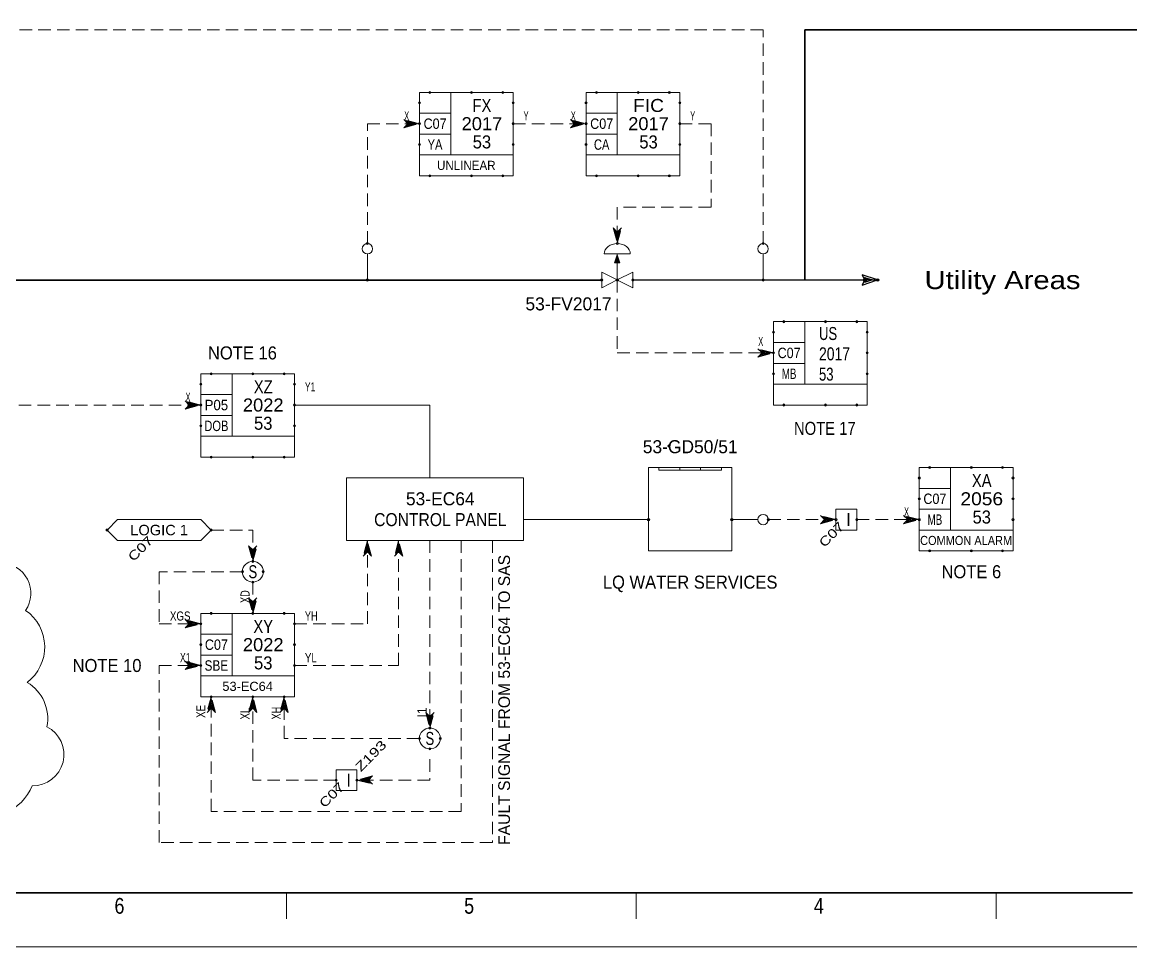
# Model space of a CAD drawing. Header units: millimetres. Extents: x 0 to 841, y 0 to 594.
# Drawn here: x 435.7 to 648.6, y 0 to 177.5 of the extents above; entities that cross this region are included whole.
import ezdxf
from ezdxf.enums import TextEntityAlignment as Align

# ---------------------------------------------------------------- set-up
doc = ezdxf.new("R2010")
doc.units = ezdxf.units.MM
doc.header["$LTSCALE"] = 0.8
doc.header["$PDMODE"] = 32
doc.header["$PDSIZE"] = 0.4
doc.linetypes.add('MEDIUM_DASHED', pattern=[4.5, 3, -1.5])
for name, color, linetype, lineweight in [('1', 7, 'Continuous', 13), ('12', 7, 'Continuous', 13), ('15', 7, 'Continuous', 13), ('18', 7, 'Continuous', 13), ('30', 7, 'Continuous', 25), ('40', 7, 'Continuous', 35), ('46', 7, 'MEDIUM_DASHED', 13), ('47', 7, 'Continuous', 13), ('48', 7, 'Continuous', 13), ('50', 7, 'Continuous', 13), ('51', 7, 'Continuous', 13), ('9', 7, 'Continuous', 13)]:
    doc.layers.add(name, color=color, linetype=linetype, lineweight=lineweight)
doc.layers.add('16', color=7, linetype='Continuous')
doc.layers.add('45', color=7, linetype='Continuous')

msp = doc.modelspace()

# ---------------------------------------------------------------- linework, layer by layer
at = {"layer": '1', "lineweight": 35}
msp.add_line((648.9504, 10.3819), (10.3331, 10.3819), dxfattribs=at)
at = {"layer": '1'}
for p, q in [((486.4551, 10.3819), (486.4551, 5.348)), ((486.4551, 10.3819), (486.4551, 5.348)), ((553.6134, 10.3819), (553.6134, 5.348)), ((553.6134, 10.3819), (553.6134, 5.348)), ((622.7764, 10.3724), (622.7764, 5.348)), ((622.7764, 10.3724), (622.7764, 5.348))]:
    msp.add_line(p, q, dxfattribs=at)
at = {"layer": '1', "lineweight": 25}
msp.add_lwpolyline([(648.9504, 10.3819), (10.3331, 10.3819), (10.3331, 156.3638)], dxfattribs=at)
at = {"layer": '1', "linetype": 'MEDIUM_DASHED'}
msp.add_lwpolyline([(550, 128), (550, 114), (580, 114)], dxfattribs=at)
at = {"layer": '1'}
msp.add_point((559.8827, 96.1339), dxfattribs=at)
at = {"layer": '12'}
for p, q in [((532, 78), (532, 90)), ((498, 78), (532, 78))]:
    msp.add_line(p, q, dxfattribs=at)
msp.add_lwpolyline([(0, 594), (841, 594), (841, 0), (0, 0)], close=True, dxfattribs=at)
msp.add_lwpolyline([(532, 90), (498, 90), (498, 78)], dxfattribs=at)
at = {"layer": '15'}
msp.add_lwpolyline([(558, 92), (556, 92.0024), (556, 80), (556, 76), (572, 76), (572, 80), (572, 92.0024), (558, 92), (558, 91.5), (570, 91.5), (570, 92), (566, 92), (566, 91.5), (562, 91.5), (562, 92)], dxfattribs=at)
at = {"layer": '16'}
for p in [(556, 82), (572, 82)]:
    msp.add_point(p, dxfattribs=at)
at = {"layer": '18'}
for p, q in [((514, 104), (488, 104)), ((514, 90), (514, 104)), ((532, 82), (556, 82)), ((532, 82), (556, 82))]:
    msp.add_line(p, q, dxfattribs=at)
msp.add_lwpolyline([(514, 90), (514, 104), (488, 104)], dxfattribs=at)
at = {"layer": '30'}
for p, q in [((598.5, 128), (598, 128)), ((599, 128), (599.5, 128))]:
    msp.add_line(p, q, dxfattribs=at)
for points in [[(600, 128), (597, 129), (597.5, 128), (597, 127)], [(597.5, 128.5), (599, 128), (597.5, 127.5), (598, 128)]]:
    msp.add_lwpolyline(points, close=True, dxfattribs=at)
for p in [(597.5, 128), (600, 128)]:
    msp.add_point(p, dxfattribs=at)
at = {"layer": '40'}
for p, q in [((586, 176), (765.3386, 176)), ((586, 128), (586, 176)), ((547.0079, 127.9354), (332, 127.9354)), ((552.9134, 127.9354), (597.5, 128)), ((600, 128), (600, 127.9354))]:
    msp.add_line(p, q, dxfattribs=at)
at = {"layer": '46'}
msp.add_line((391.8472, 104), (470, 104), dxfattribs=at)
for points in [[(578, 135), (578, 176), (428, 176), (428, 202), (436, 202), (433, 202.8), (433.8, 202), (433, 201.2), (436, 202)], [(502, 135), (502, 158), (512, 158), (509, 158.8), (509.8, 158), (509, 157.2), (512, 158)], [(530, 158), (544, 158), (541, 158.8), (541.8, 158), (541, 157.2), (544, 158)], [(562, 158), (568, 158), (568, 142), (550, 142), (550, 135), (550.8, 138), (550, 137.2), (549.2, 138), (550, 135)], [(579, 82), (592, 82), (589, 82.8), (589.8, 82), (589, 81.2), (592, 82)], [(596, 82), (608, 82), (605, 82.8), (605.8, 82), (605, 81.2), (608, 82)], [(472, 80), (480, 80), (480, 74), (480.8, 77), (480, 76.2), (479.2, 77), (480, 74)], [(526, 78), (526, 20), (462, 20), (462, 54), (470, 54), (467, 54.8), (467.8, 54), (467, 53.2), (470, 54)], [(520, 78), (520, 26), (472, 26), (472, 48), (471.2, 45), (472, 45.8), (472.8, 45), (472, 48)], [(488, 62), (502, 62), (502, 78), (501.2, 75), (502, 75.8), (502.8, 75), (502, 78)], [(488, 54), (508, 54), (508, 78), (507.2, 75), (508, 75.8), (508.8, 75), (508, 78)], [(514, 78), (514, 42), (514.8, 45), (514, 44.2), (513.2, 45), (514, 42)], [(478, 72), (462, 72), (462, 62), (470, 62), (467, 62.8), (467.8, 62), (467, 61.2), (470, 62)], [(480, 70), (480, 64), (480.8, 67), (480, 66.2), (479.2, 67), (480, 64)], [(496, 32), (480, 32), (480, 48), (479.2, 45), (480, 45.8), (480.8, 45), (480, 48)], [(512, 40), (486, 40), (486, 48), (485.2, 45), (486, 45.8), (486.8, 45), (486, 48)], [(514, 36), (514, 32), (500, 32), (503, 31.2), (502.2, 32), (503, 32.8), (500, 32)]]:
    msp.add_lwpolyline(points, dxfattribs=at)
for points in [[(511.6, 158), (509.4, 158.6), (510, 158), (509.4, 157.4)], [(511.2, 158), (509.8, 158.4), (510.2, 158), (509.8, 157.6)], [(510.8, 158), (510.2, 158.2), (510.4, 158), (510.2, 157.8)], [(543.6, 158), (541.4, 158.6), (542, 158), (541.4, 157.4)], [(543.2, 158), (541.8, 158.4), (542.2, 158), (541.8, 157.6)], [(542.8, 158), (542.2, 158.2), (542.4, 158), (542.2, 157.8)], [(550, 135.4), (550.6, 137.6), (550, 137), (549.4, 137.6)], [(550, 135.8), (550.4, 137.2), (550, 136.8), (549.6, 137.2)], [(550, 136.2), (550.2, 136.8), (550, 136.6), (549.8, 136.8)], [(580, 114), (577, 114.8), (577.8, 114), (577, 113.2)], [(579.6, 114), (577.4, 114.6), (578, 114), (577.4, 113.4)], [(579.2, 114), (577.8, 114.4), (578.2, 114), (577.8, 113.6)], [(578.8, 114), (578.2, 114.2), (578.4, 114), (578.2, 113.8)], [(470, 104), (467, 104.8), (467.8, 104), (467, 103.2)], [(469.6, 104), (467.4, 104.6), (468, 104), (467.4, 103.4)], [(469.2, 104), (467.8, 104.4), (468.2, 104), (467.8, 103.6)], [(468.8, 104), (468.2, 104.2), (468.4, 104), (468.2, 103.8)], [(591.6, 82), (589.4, 82.6), (590, 82), (589.4, 81.4)], [(591.2, 82), (589.8, 82.4), (590.2, 82), (589.8, 81.6)], [(590.8, 82), (590.2, 82.2), (590.4, 82), (590.2, 81.8)], [(607.6, 82), (605.4, 82.6), (606, 82), (605.4, 81.4)], [(607.2, 82), (605.8, 82.4), (606.2, 82), (605.8, 81.6)], [(606.8, 82), (606.2, 82.2), (606.4, 82), (606.2, 81.8)], [(502, 77.6), (501.4, 75.4), (502, 76), (502.6, 75.4)], [(502, 77.2), (501.6, 75.8), (502, 76.2), (502.4, 75.8)], [(502, 76.8), (501.8, 76.2), (502, 76.4), (502.2, 76.2)], [(508, 77.6), (507.4, 75.4), (508, 76), (508.6, 75.4)], [(508, 77.2), (507.6, 75.8), (508, 76.2), (508.4, 75.8)], [(508, 76.8), (507.8, 76.2), (508, 76.4), (508.2, 76.2)], [(480, 74.4), (480.6, 76.6), (480, 76), (479.4, 76.6)], [(480, 74.8), (480.4, 76.2), (480, 75.8), (479.6, 76.2)], [(480, 75.2), (480.2, 75.8), (480, 75.6), (479.8, 75.8)], [(480, 64.4), (480.6, 66.6), (480, 66), (479.4, 66.6)], [(480, 64.8), (480.4, 66.2), (480, 65.8), (479.6, 66.2)], [(480, 65.2), (480.2, 65.8), (480, 65.6), (479.8, 65.8)], [(469.6, 62), (467.4, 62.6), (468, 62), (467.4, 61.4)], [(469.2, 62), (467.8, 62.4), (468.2, 62), (467.8, 61.6)], [(468.8, 62), (468.2, 62.2), (468.4, 62), (468.2, 61.8)], [(469.6, 54), (467.4, 54.6), (468, 54), (467.4, 53.4)], [(469.2, 54), (467.8, 54.4), (468.2, 54), (467.8, 53.6)], [(468.8, 54), (468.2, 54.2), (468.4, 54), (468.2, 53.8)], [(472, 47.6), (471.4, 45.4), (472, 46), (472.6, 45.4)], [(472, 47.2), (471.6, 45.8), (472, 46.2), (472.4, 45.8)], [(480, 47.6), (479.4, 45.4), (480, 46), (480.6, 45.4)], [(480, 47.2), (479.6, 45.8), (480, 46.2), (480.4, 45.8)], [(486, 47.6), (485.4, 45.4), (486, 46), (486.6, 45.4)], [(486, 47.2), (485.6, 45.8), (486, 46.2), (486.4, 45.8)], [(472, 46.8), (471.8, 46.2), (472, 46.4), (472.2, 46.2)], [(480, 46.8), (479.8, 46.2), (480, 46.4), (480.2, 46.2)], [(486, 46.8), (485.8, 46.2), (486, 46.4), (486.2, 46.2)], [(514, 42.4), (514.6, 44.6), (514, 44), (513.4, 44.6)], [(514, 42.8), (514.4, 44.2), (514, 43.8), (513.6, 44.2)], [(514, 43.2), (514.2, 43.8), (514, 43.6), (513.8, 43.8)], [(500.4, 32), (502.6, 31.4), (502, 32), (502.6, 32.6)], [(500.8, 32), (502.2, 31.6), (501.8, 32), (502.2, 32.4)], [(501.2, 32), (501.8, 31.8), (501.6, 32), (501.8, 32.2)]]:
    msp.add_lwpolyline(points, close=True, dxfattribs=at)
at = {"layer": '47'}
for p, q in [((502, 128), (502, 133)), ((547.5, 133), (552.5, 133)), ((550, 128), (550, 133)), ((578, 128), (578, 133)), ((572, 82), (577, 82))]:
    msp.add_line(p, q, dxfattribs=at)
msp.add_lwpolyline([(550, 128), (553, 129.5), (553, 126.5), (547, 129.5), (547, 126.5)], close=True, dxfattribs=at)
for centre in [(502, 134), (578, 134), (578, 82)]:
    msp.add_circle(centre, 1, dxfattribs=at)
msp.add_ellipse((550, 133), major_axis=(2.5, 0), ratio=0.8, start_param=6.28318531, end_param=9.42477796, dxfattribs=at)
for p in [(502, 135), (550, 135), (578, 135), (502, 128), (547, 128), (550, 128), (553, 128), (578, 128), (572, 82), (579, 82)]:
    msp.add_point(p, dxfattribs=at)
at = {"layer": '48'}
for p, q in [((518, 164), (518, 152)), ((550, 164), (550, 152)), ((512, 160), (518, 160)), ((544, 160), (550, 160)), ((512, 156), (518, 156)), ((544, 156), (550, 156)), ((586, 120), (586, 108)), ((580, 116), (586, 116)), ((580, 112), (586, 112)), ((476, 110), (476, 98)), ((470, 106), (476, 106)), ((470, 102), (476, 102)), ((614, 92), (614, 80)), ((608, 88), (614, 88)), ((608, 84), (614, 84)), ((476, 64), (476, 52)), ((470, 60), (476, 60)), ((470, 56), (476, 56))]:
    msp.add_line(p, q, dxfattribs=at)
for points in [[(512, 164), (530, 164), (530, 152), (512, 152)], [(544, 164), (562, 164), (562, 152), (544, 152)], [(580, 120), (598, 120), (598, 108), (580, 108)], [(470, 110), (488, 110), (488, 98), (470, 98)], [(608, 92), (626, 92), (626, 80), (608, 80)], [(592, 80), (596, 80), (596, 84), (592, 84)], [(452, 80), (454, 82), (470, 82), (472, 80), (470, 78), (454, 78)], [(470, 64), (488, 64), (488, 52), (470, 52)], [(496, 30), (500, 30), (500, 34), (496, 34)]]:
    msp.add_lwpolyline(points, close=True, dxfattribs=at)
for points in [[(512, 152), (512, 148), (530, 148), (530, 152)], [(544, 152), (544, 148), (562, 148), (562, 152)], [(580, 108), (580, 104), (598, 104), (598, 108)], [(470, 98), (470, 94), (488, 94), (488, 98)], [(608, 80), (608, 76), (626, 76), (626, 80)], [(470, 52), (470, 48), (488, 48), (488, 52)]]:
    msp.add_lwpolyline(points, dxfattribs=at)
for centre in [(480, 72), (514, 40)]:
    msp.add_circle(centre, 2, dxfattribs=at)
for p in [(514, 164), (522, 164), (528, 164), (546, 164), (554, 164), (560, 164), (512, 162), (530, 162), (544, 162), (562, 162), (512, 158), (530, 158), (544, 158), (562, 158), (512, 154), (530, 154), (544, 154), (562, 154), (514, 148), (522, 148), (528, 148), (546, 148), (554, 148), (560, 148), (582, 120), (590, 120), (596, 120), (580, 118), (598, 118), (580, 114), (598, 114), (472, 110), (480, 110), (486, 110), (580, 110), (598, 110), (470, 108), (488, 108), (470, 104), (488, 104), (582, 104), (590, 104), (596, 104), (470, 100), (488, 100), (472, 94), (480, 94), (486, 94), (610, 92), (618, 92), (624, 92), (608, 90), (626, 90), (608, 86), (626, 86), (592, 82), (596, 82), (608, 82), (626, 82), (452, 80), (472, 80), (610, 76), (618, 76), (624, 76), (480, 74), (478, 72), (482, 72), (480, 70), (472, 64), (480, 64), (486, 64), (470, 62), (488, 62), (470, 58), (488, 58), (470, 54), (488, 54), (472, 48), (480, 48), (486, 48), (514, 42), (512, 40), (516, 40), (514, 38), (496, 32), (500, 32)]:
    msp.add_point(p, dxfattribs=at)
at = {"layer": '50'}
msp.add_lwpolyline([(549.9606, 132.8071), (549.4606, 131.3071), (550.4606, 131.3071)], close=True, dxfattribs=at)
msp.add_lwpolyline([(549.9213, 132.5669), (550.315, 131.3858), (549.6063, 131.3858), (549.9213, 132.4094), (550.2362, 131.4646), (549.7638, 131.4646), (549.9213, 132.1732), (550.0787, 131.5433), (549.9213, 131.5433), (549.9213, 131.937)], dxfattribs=at)
at = {"layer": '51'}
for centre, radius, start, end in [((431.5264, 67.8599), 5.8433, 325.86097, 88.8236), ((431.4452, 57.5456), 8.5833, 307.55771, 55.04536), ((432.5315, 43.815), 8.0723, 348.81388, 59.09728), ((437.7398, 36.9112), 5.9865, 268.85801, 63.07826), ((428.4166, 34.7501), 9.9667, 252.12734, 337.4371)]:
    msp.add_arc(centre, radius, start, end, dxfattribs=at)
at = {"layer": '9'}
msp.add_lwpolyline([(0, 0), (841, 0), (841, 594), (0, 594)], close=True, dxfattribs=at)
msp.add_lwpolyline([(0, 0), (841, 0), (841, 594), (0, 594)], close=True, dxfattribs=at)

# ---------------------------------------------------------------- texts
at = {"layer": '1'}
for s, width, p in [('US', 0.75, (588.7402, 116.4764)), ('2017', 0.8, (588.7402, 112.5756)), ('53', 0.75, (588.7402, 108.6756)), ('NOTE 17', 0.85, (583.937, 98.2677))]:
    msp.add_text(s, height=2.5, dxfattribs=dict(at, width=width)).set_placement(p)
at = {"layer": '1', "width": 0.85}
for s, p in [('6', (454.3846, 6.3543)), ('6', (454.3846, 6.3543)), ('5', (521.5429, 6.3543)), ('5', (521.5429, 6.3543)), ('4', (588.7012, 6.3543)), ('4', (588.7012, 6.3543))]:
    msp.add_text(s, height=3.02, dxfattribs=at).set_placement(p, align=Align.CENTER)
at = {"layer": '12'}
for s, height, width, p in [('Utility Areas', 3.5, 1.2, (623.9882, 126.2504)), ('NOTE 16', 2.5, 0.95, (478, 112.7496)), ('CONTROL PANEL', 2.5, 0.9, (516, 80.7496)), ('NOTE 6', 2.5, 0.95, (618, 70.7496)), ('LQ WATER SERVICES', 2.5, 0.95, (563.9921, 68.7496)), ('NOTE 10', 2.5, 0.95, (452, 52.7496))]:
    msp.add_text(s, height=height, dxfattribs=dict(at, width=width)).set_placement(p, align=Align.CENTER)
for s, p in [('53-FV2017', (540.6299, 122.1669)), ('53-GD50/51', (564, 94.7496)), ('53-EC64', (516, 84.7496))]:
    msp.add_text(s, height=2.5, dxfattribs=at).set_placement(p, align=Align.CENTER)
msp.add_text('FAULT SIGNAL FROM 53-EC64 TO SAS', height=2.25, rotation=90, dxfattribs=at).set_placement((529.3929, 19.5591))
at = {"layer": '45'}
for s, width, p in [('X', 0.6, (509.0669, 158.626)), ('Y', 0.6, (532, 158.6252)), ('X', 0.6, (541.0669, 158.626)), ('Y', 0.6, (564, 158.6252)), ('X', 0.6, (577.0669, 115.3346)), ('Y1', 0.7, (490, 106.6252)), ('X', 0.6, (467.0669, 104.626)), ('X', 0.6, (605.0669, 82.626)), ('XGS', 0.8, (464.0787, 62.626)), ('YH', 0.75, (490, 62.6252)), ('X1', 0.7, (466.0157, 54.626)), ('YL', 0.8, (490, 54.6252))]:
    msp.add_text(s, height=1.75, dxfattribs=dict(at, width=width)).set_placement(p)
for s, width, p in [('XD', 0.75, (479.3748, 66)), ('XE', 0.8, (470.8748, 43.937)), ('XL', 0.8, (479.374, 43.6378)), ('XH', 0.75, (485.374, 43.6378))]:
    msp.add_text(s, height=1.75, rotation=90, dxfattribs=dict(at, width=width)).set_placement(p)
msp.add_text('I1', height=1.75, rotation=90, dxfattribs=at).set_placement((513.3748, 44))
at = {"layer": '50'}
for s, height, width, p in [('FX', 2.5, 0.85, (523.9996, 160.2496)), ('FIC', 2.5, 1.1, (556.0004, 160.2496)), ('C07', 2, 0.9, (515, 157)), ('2017', 2.5, 1.05, (524, 156.7496)), ('C07', 2, 0.9, (547, 157)), ('2017', 2.5, 1.05, (556, 156.7496)), ('53', 2.5, 0.95, (523.9996, 153.2496)), ('53', 2.5, 0.95, (555.9996, 153.2496)), ('YA', 2, 0.8, (514.9929, 153)), ('CA', 2, 0.8, (546.9929, 153)), ('UNLINEAR', 1.75, 0.95, (521, 149.1252)), ('C07', 2, 0.9, (583, 113)), ('MB', 2, 0.7, (583, 109)), ('XZ', 2.5, 0.85, (482, 106.2496)), ('P05', 2, 0.95, (473, 103)), ('2022', 2.5, 1.05, (482, 102.7496)), ('DOB', 2, 0.8, (473.0004, 99)), ('53', 2.5, 0.95, (481.9996, 99.2496)), ('XA', 2.5, 0.85, (619.9913, 88.2496)), ('C07', 2, 0.9, (611, 85)), ('2056', 2.5, 1.1, (619.9996, 84.7496)), ('I', 2.5, 0.9, (594.4134, 80.7496)), ('53', 2.5, 0.95, (619.9996, 81.2496)), ('LOGIC 1', 2, 1.05, (462, 79)), ('MB', 2, 0.7, (611, 81)), ('COMMON ALARM', 1.75, 0.9, (616.9937, 77.1252)), ('S', 2.5, 0.75, (480.0004, 70.7496)), ('XY', 2.5, 0.85, (481.9996, 60.2496)), ('C07', 2, 0.9, (473, 57)), ('2022', 2.5, 1.05, (482, 56.7496)), ('53', 2.5, 0.95, (481.9996, 53.2496)), ('SBE', 2, 0.85, (472.9996, 53)), ('53-EC64', 1.75, 1.05, (479, 49.1252)), ('S', 2.5, 0.75, (514.0004, 38.7496)), ('I', 2.5, 0.9, (498.4134, 30.7496))]:
    msp.add_text(s, height=height, dxfattribs=dict(at, width=width)).set_placement(p, align=Align.CENTER)
at = {"layer": '50', "width": 1.3}
for p in [(593.7345, 80.4975), (461.0274, 77.7904), (497.7345, 30.4975)]:
    msp.add_text('C07', height=1.75, rotation=45, dxfattribs=at).set_placement(p, align=Align.RIGHT)
at = {"layer": '50', "width": 1.35}
msp.add_text('Z193', height=1.75, rotation=45, dxfattribs=at).set_placement((500.7402, 33.5024))

doc.saveas('drawing.dxf')
